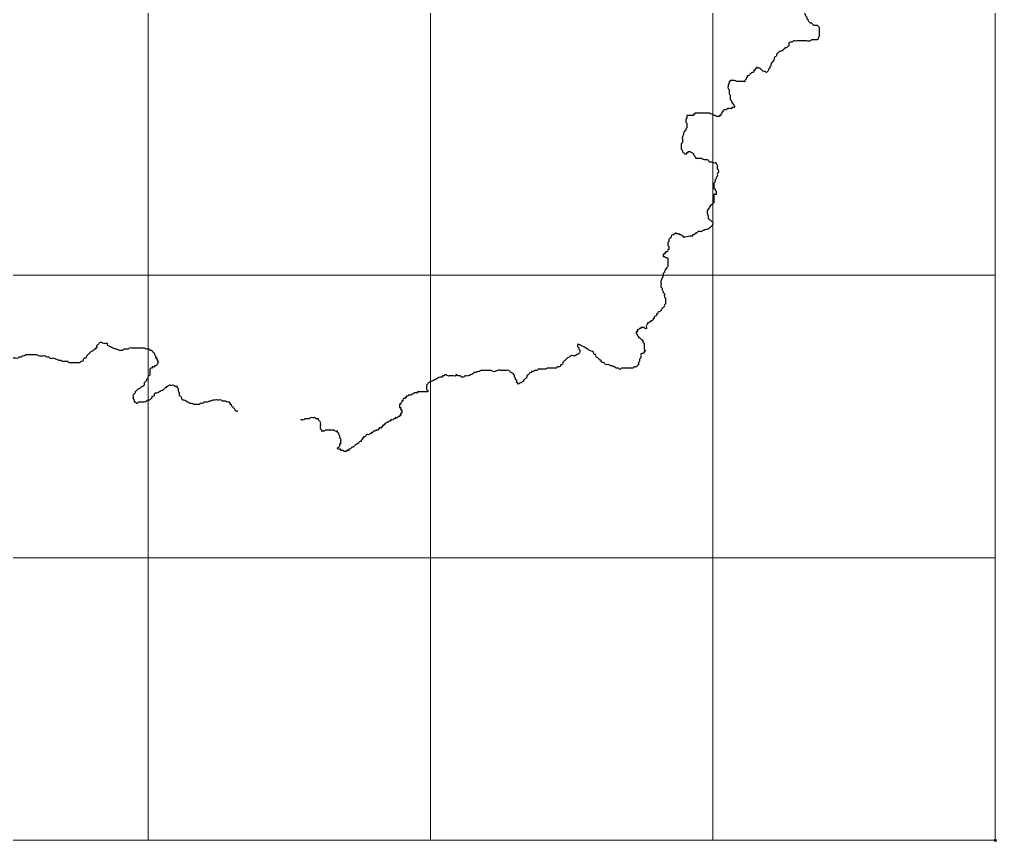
# Model space of a CAD drawing. Header units: metres. Extents: x -400 to 2000400, y -400 to 948520.
# Drawn here: x 1254517 to 1600400, y -400 to 290428 of the extents above; entities that cross this region are included whole.
import ezdxf

# ---------------------------------------------------------------- set-up
doc = ezdxf.new("R2010")
doc.units = ezdxf.units.M
doc.header["$LTSCALE"] = 1600
doc.header["$PDMODE"] = 32
doc.header["$PDSIZE"] = 800
doc.layers.add('1', color=7, linetype='Continuous', lineweight=25)
doc.layers.add('3', color=7, linetype='Continuous', lineweight=13)

msp = doc.modelspace()

# ---------------------------------------------------------------- linework, layer by layer
at = {"layer": '1'}
for points in [[(1523714, 322758), (1523714, 321959), (1523714, 321560), (1523714, 321161), (1523315, 320762), (1523315, 320363), (1522916, 320363), (1522916, 319964), (1522517, 319964), (1522517, 319565), (1522916, 319165), (1522916, 318766), (1523315, 318367), (1523714, 318367), (1523714, 317968), (1524113, 317968), (1524911, 317170), (1525310, 315573), (1524911, 314376), (1524911, 313977), (1524911, 313578), (1524512, 313578), (1524113, 313178), (1523315, 312380), (1522916, 311981), (1522517, 311582), (1522517, 311183), (1522118, 310784), (1522118, 310385), (1521719, 309985), (1521719, 309586), (1521719, 309187), (1521719, 308788), (1521719, 308389), (1521719, 307591), (1521719, 307192), (1521320, 306792), (1520921, 305994), (1520921, 305595), (1520522, 304797), (1520522, 304398), (1520123, 304398), (1520123, 303998), (1519724, 303599), (1519724, 303200), (1519325, 303200), (1519724, 303200), (1520123, 302801), (1519724, 301205), (1518926, 300007), (1518926, 299608), (1518926, 299209), (1518926, 298810), (1518926, 298411), (1518926, 297612), (1519325, 297213), (1519724, 296415), (1520522, 296016), (1520921, 296016), (1521320, 296016), (1521719, 296016), (1522517, 296016), (1522517, 295617), (1522517, 295218), (1522517, 294819), (1522517, 294419), (1522517, 294020), (1522916, 294020), (1523315, 294020), (1523714, 293621), (1524113, 293621), (1524512, 293621), (1524911, 294020), (1525310, 294419), (1525709, 294819), (1526108, 295218), (1526507, 295617), (1526906, 295617), (1527305, 295617), (1527704, 295617), (1528502, 295218), (1529300, 294819), (1529699, 294419), (1530896, 294020), (1531694, 293621), (1532093, 293222), (1532492, 292823), (1532891, 291625), (1533289, 291226), (1533289, 290827), (1533688, 290428)], [(1533688, 290428), (1533688, 290029), (1534087, 289630), (1534486, 289231), (1534885, 289231), (1535284, 288832), (1535683, 288432), (1536082, 288432), (1536481, 288432), (1536880, 288432), (1537279, 288033), (1537678, 287634), (1537678, 287235), (1537678, 286836), (1537678, 286038), (1537678, 285639), (1537678, 285239), (1537678, 284840), (1537678, 284441), (1537279, 284042), (1537279, 283643), (1536880, 283244), (1536481, 283244), (1536082, 283244), (1535284, 283244), (1534885, 283244), (1534486, 282845), (1533289, 282845), (1532492, 282845), (1532093, 282845), (1531295, 282845), (1530896, 282845), (1530497, 282845), (1529699, 282845), (1528901, 282845), (1528502, 282845), (1528103, 282446), (1527305, 282446), (1526906, 282046), (1526906, 281647), (1526906, 281248), (1526507, 280849), (1526108, 280450), (1525709, 280450), (1524911, 279652), (1524113, 279252), (1523315, 278853), (1522916, 278454), (1522517, 278055), (1522517, 277656), (1522118, 277257), (1521719, 276858), (1521719, 276459), (1521320, 275660), (1520921, 275261), (1520522, 274463), (1520522, 274064), (1520123, 273665), (1520123, 273266), (1519724, 272866), (1519724, 272467), (1519325, 272068), (1518926, 271669), (1518527, 272068), (1518128, 272068), (1517330, 272467), (1516134, 273266), (1515735, 273266), (1515735, 273665), (1515336, 273266), (1514937, 272866), (1514937, 272467), (1514538, 272467), (1514538, 272068), (1514139, 271669), (1513740, 271669), (1513341, 271270), (1512942, 270871), (1512543, 270472), (1512144, 270472), (1512144, 270072), (1511745, 269673), (1511745, 269274), (1511346, 268875), (1511346, 268476), (1510947, 268476), (1510548, 268476), (1510149, 268476), (1509750, 268476), (1509351, 268476), (1508553, 268476)], [(1508553, 268476), (1507356, 268875), (1506957, 268875), (1506558, 268875), (1506159, 268875), (1506159, 268476), (1505760, 268476), (1505760, 268077), (1505361, 267279), (1505361, 266879), (1505361, 266081), (1505760, 265682), (1505760, 265283), (1505760, 264485), (1505760, 264086), (1506159, 263686), (1506159, 263287), (1506159, 262888), (1506159, 262090), (1506558, 261691), (1506558, 261292)], [(1506558, 261292), (1507556, 259296), (1507157, 259296), (1506758, 259296), (1506758, 258897), (1506359, 258897), (1505960, 258897), (1505561, 258897), (1505162, 258897), (1504763, 258498), (1504364, 258498), (1503566, 258098), (1503566, 257699), (1503167, 257699), (1503167, 257300), (1502768, 256901), (1502768, 256502), (1502369, 256502), (1502369, 256103), (1501970, 256103), (1501172, 256103), (1500773, 256502), (1500374, 256502), (1499975, 256901), (1499576, 256901), (1498778, 257300), (1497980, 257300), (1497182, 257300), (1496783, 257300), (1496385, 257300), (1495587, 257300), (1495188, 257300), (1494789, 257300), (1493991, 257300), (1493592, 257300), (1493592, 256901), (1493193, 256901), (1493193, 256502), (1492794, 256502), (1491996, 256502), (1491597, 256502), (1491198, 256502), (1490799, 256502), (1490799, 256103), (1490799, 255704), (1490400, 254905), (1490400, 254506), (1490400, 254107), (1490799, 253708), (1490799, 253309), (1490799, 252910), (1490799, 252511), (1490799, 252112), (1490400, 251712), (1490400, 251313), (1490001, 250914), (1489602, 250116), (1489602, 249717), (1489203, 248918), (1489203, 248120), (1489203, 247721), (1489203, 246923), (1488804, 246524), (1488804, 245725), (1488804, 245326), (1488804, 244927), (1488804, 244528), (1489203, 244129), (1489203, 243730), (1489602, 243331), (1490001, 242932), (1490400, 242932), (1490799, 242932), (1490799, 243331), (1491198, 243331), (1491198, 243730), (1491597, 243730), (1491996, 243730), (1492395, 243331), (1493193, 242932), (1493193, 242532), (1493592, 242133), (1493991, 241335), (1494390, 241335), (1494789, 241335), (1495986, 241335), (1496783, 240936), (1497182, 240936), (1497581, 240936), (1497980, 240936), (1498379, 240537)], [(1498379, 240537), (1498778, 240138), (1499177, 240138), (1500374, 239739), (1501172, 239739), (1501172, 239339), (1501571, 238940), (1501571, 238142), (1501571, 237743), (1501970, 236945), (1501970, 236545), (1501571, 235747), (1501571, 234949), (1501172, 234550), (1501172, 234151), (1500773, 233752), (1500773, 233352), (1500773, 232953), (1500374, 232554), (1500374, 232155), (1500374, 231756), (1500374, 231357), (1500374, 230958), (1500374, 230559), (1500773, 230559), (1500773, 230159), (1501172, 229760), (1501172, 229361), (1501172, 228962), (1501172, 228563), (1500773, 228563), (1500374, 228563), (1500374, 228164), (1500374, 227765), (1500374, 226966), (1500374, 226567), (1500374, 226168), (1500374, 225769), (1499177, 224572), (1498379, 223374), (1497980, 222576), (1497980, 222177), (1497980, 221778), (1498379, 220979), (1498379, 220181), (1499177, 219383), (1499576, 218984), (1499975, 218585), (1499975, 218186), (1499576, 217387), (1499177, 216988), (1498778, 216589), (1497980, 216190), (1497581, 216190), (1496783, 215791), (1496385, 215791), (1495986, 215392), (1495587, 215392), (1495188, 215392), (1494789, 215392), (1494390, 214992), (1493991, 214992), (1493991, 214593), (1493592, 214593), (1493193, 214194), (1492794, 214194), (1492794, 213795), (1492395, 213795)], [(1492395, 213795), (1490001, 213396), (1489602, 213396), (1489602, 213795), (1489203, 213795), (1488804, 214194), (1488405, 214194), (1488006, 214593), (1487607, 214593), (1487208, 214593), (1486809, 214992), (1486809, 214593), (1486410, 214593), (1486011, 214194), (1485612, 214194), (1485213, 213795), (1485213, 213396), (1484814, 212997), (1484415, 212598), (1484415, 211799), (1484016, 211400), (1484016, 211001), (1484016, 210602), (1484415, 210203), (1484415, 209804), (1484415, 209405), (1484415, 209006), (1484016, 209006), (1484016, 208606), (1483617, 208207), (1483218, 208207), (1483218, 207808), (1482819, 207808), (1482819, 207409), (1482420, 207409), (1482420, 207010), (1482420, 206611), (1482819, 206611), (1483218, 206212), (1483617, 206212), (1484016, 205813), (1484016, 205413), (1484016, 205014), (1484016, 204615), (1484016, 204216), (1484016, 203817), (1484016, 203418), (1484016, 203019), (1483617, 202619), (1483617, 202220), (1483218, 202220), (1483218, 201821), (1482819, 201422), (1482819, 201023), (1482420, 200624), (1482420, 199826), (1482021, 199027), (1481622, 197830), (1481622, 197032), (1481622, 196233), (1481622, 195834), (1482021, 195435), (1482021, 195036), (1482021, 194637), (1482420, 194238), (1482420, 193839), (1482819, 193440), (1482819, 193040), (1482819, 192242), (1483218, 191843), (1483218, 191444), (1483218, 191045), (1483218, 190646), (1483218, 190246), (1483218, 189847), (1482819, 189448), (1482819, 189049), (1482021, 188251), (1481622, 187453), (1481223, 187053), (1480824, 187053), (1480425, 186654), (1480425, 186255), (1480026, 186255), (1480026, 185856), (1479627, 185457), (1479229, 185058), (1479229, 184659), (1478830, 184659), (1478830, 184260), (1478431, 183860)], [(1478431, 183860), (1478032, 183860), (1478032, 183461), (1477633, 183461), (1477234, 183062), (1476835, 183062), (1476835, 182663), (1476436, 182264), (1476436, 181865), (1476436, 181466), (1476436, 181067), (1476037, 181067), (1475638, 181466), (1474840, 181466), (1474441, 181466), (1474441, 181067), (1474042, 181067), (1473643, 180667), (1473244, 180667), (1473244, 179869), (1472845, 179869), (1472845, 179470), (1473244, 179071), (1473244, 178672), (1473643, 178273), (1473643, 177873), (1474042, 177873), (1474441, 177474), (1474840, 177075), (1475239, 177075), (1475239, 176676), (1475239, 176277), (1475638, 175878), (1475638, 175479), (1475638, 175080), (1475638, 174680), (1475638, 174281), (1475638, 173882), (1476037, 173483), (1476037, 173084), (1475638, 173084), (1475638, 172685), (1475239, 172286), (1474840, 172286), (1474441, 171887), (1474441, 171487), (1474441, 171088), (1474441, 170689), (1474042, 170290), (1474042, 169891), (1474042, 169492), (1473643, 169093), (1473643, 168694), (1473643, 168294), (1473244, 167895), (1472845, 167496), (1472446, 167496), (1472047, 167496), (1471648, 167097), (1471249, 167097), (1470850, 167097), (1470052, 167097), (1469653, 167097), (1469254, 167097), (1468855, 167097), (1468456, 167097), (1468057, 167097), (1467658, 167097), (1467259, 166698), (1466860, 166698), (1466461, 167097), (1465663, 167097), (1465264, 167496), (1464865, 167496), (1464466, 167895), (1463668, 167895), (1463269, 168294), (1462472, 168294), (1461674, 168694), (1461275, 169093), (1460876, 169093), (1460477, 169492), (1460477, 169891), (1460078, 169891), (1459679, 170290), (1459280, 170689), (1458482, 171487), (1458482, 171887), (1458083, 171887), (1457684, 172685), (1456886, 173084)], [(1212573, 157961), (1214906, 159514), (1215305, 159913), (1215704, 159913), (1215704, 160312), (1216103, 160312), (1216502, 160312), (1216901, 160312), (1217300, 160312), (1217699, 160312), (1218497, 160312), (1218896, 160312), (1218896, 160711), (1219295, 160711), (1219694, 161110), (1220093, 161509), (1220492, 161509), (1220492, 161909), (1220891, 161909), (1221290, 162308), (1221689, 162707), (1222487, 163106), (1223285, 163505), (1224482, 163904), (1225280, 164303), (1225679, 164703), (1226078, 164703), (1226477, 164703), (1227275, 164703), (1228073, 164703), (1229270, 164703), (1230068, 164703), (1230866, 164303), (1231264, 164303), (1231264, 164703), (1231663, 164703), (1232461, 165102), (1232860, 165501), (1233259, 165501), (1233658, 165900), (1234057, 166299), (1234456, 166698), (1234855, 167097), (1235254, 167496), (1235653, 167496), (1235653, 167896), (1236052, 168295), (1236052, 168694), (1236451, 169093), (1236850, 169492), (1237249, 170290), (1237648, 170689), (1238047, 171089), (1238446, 171488), (1238845, 171887), (1239643, 172286), (1240441, 172685), (1240840, 173084), (1241638, 173084), (1242835, 173084), (1243633, 173084), (1244431, 173084), (1245229, 172685), (1246027, 172685), (1246825, 172286), (1247623, 171887), (1248022, 171887), (1248819, 171488), (1249218, 171488), (1249617, 171089), (1250415, 170689), (1251612, 170689), (1252410, 170689), (1253208, 170689), (1254006, 170689), (1254405, 171089), (1255203, 171089), (1255602, 171488), (1256001, 171488), (1256799, 171887), (1257597, 171887), (1257996, 171887), (1258794, 171887), (1260390, 171887), (1261587, 171488), (1262784, 171488), (1263582, 171488), (1264380, 171089), (1264779, 171089), (1265177, 170689), (1266374, 170689)], [(1266374, 170689), (1267571, 170290), (1268768, 169891), (1269167, 169891), (1269566, 169492), (1269965, 169492), (1270763, 169492), (1271561, 169492), (1271960, 169093), (1272758, 169093), (1273157, 169093), (1273556, 169093), (1273955, 169093), (1274753, 169093), (1275152, 169093), (1275551, 169093), (1275950, 169093), (1276349, 169492), (1276748, 169492), (1277147, 169891), (1277147, 170290), (1277546, 170689), (1277945, 170689), (1278344, 171488), (1278743, 171887), (1279541, 172685), (1279940, 173084), (1280738, 173483), (1281137, 173882), (1281536, 173882), (1281536, 174282), (1281935, 174282), (1281935, 174681), (1281935, 175080), (1282333, 175479), (1282732, 175878), (1283131, 176277), (1283530, 176277), (1284328, 175878), (1285126, 175878), (1285525, 175878), (1285525, 175479), (1285924, 175080), (1286722, 174681), (1287520, 174282), (1288717, 173882), (1289914, 173483), (1290712, 173483), (1291111, 173483), (1291510, 173882), (1291909, 173882), (1292308, 173882), (1292707, 173882), (1293106, 173882), (1293505, 174282), (1294303, 174282), (1295500, 174282), (1295899, 174282), (1296697, 174282), (1297096, 174282), (1297495, 174282), (1297894, 174282), (1298293, 174282), (1298692, 174282), (1299489, 173882), (1299888, 173882), (1300287, 173882), (1300686, 173483), (1301085, 173483), (1301484, 173084), (1301883, 172685), (1302282, 172286), (1302282, 171887), (1302681, 171488), (1302681, 171089), (1302681, 170689), (1303080, 170689), (1303080, 170290), (1303479, 169492), (1303479, 169093), (1303479, 168694), (1303080, 168295), (1302681, 167896), (1302282, 167896), (1302282, 167496), (1301883, 167496), (1301484, 167496), (1301484, 167097), (1301085, 167097), (1300686, 166698), (1300686, 166299)], [(1456886, 173084), (1456088, 173483), (1454891, 174281), (1454093, 174680), (1453295, 175080), (1452497, 175479), (1452098, 175479), (1452098, 175080), (1452098, 174680), (1452497, 174281), (1452497, 173882), (1452896, 173483), (1452896, 173084), (1452896, 172685), (1452497, 172286), (1452098, 171887), (1451699, 171887), (1451300, 171487), (1450901, 171487), (1450502, 171487), (1449704, 171487), (1449305, 171088), (1448507, 170689), (1448108, 170290), (1447709, 169891), (1446911, 169093), (1446911, 168694), (1446512, 168294), (1446113, 168294), (1446113, 167895), (1445714, 167496), (1444917, 167496), (1444518, 167097), (1444119, 167097), (1443720, 167097), (1442922, 167097), (1442523, 167097), (1442124, 167097), (1441725, 167097), (1441326, 167097), (1440927, 166698), (1440528, 166698), (1440129, 166698), (1439730, 166698), (1439331, 166698), (1438932, 166698), (1438533, 166698), (1438134, 166698), (1437735, 166299), (1436937, 166299), (1436538, 165900), (1436139, 165900), (1435740, 165900), (1435740, 165500), (1435341, 165500), (1434942, 165101), (1434543, 164702), (1434144, 164303), (1434144, 163904), (1433745, 163505), (1433346, 163106), (1432947, 162707), (1432947, 162307), (1432548, 162307), (1432149, 161908), (1431750, 161908), (1431351, 161509), (1430952, 161509), (1430952, 161908), (1430553, 161908), (1430553, 162307), (1430553, 162707), (1430154, 163106), (1430154, 163505), (1429755, 163904), (1429755, 164303), (1429356, 165101), (1428558, 165500), (1428160, 165900), (1427761, 166299), (1426963, 166299), (1426564, 166299), (1426165, 166299), (1425367, 166299), (1424968, 166299), (1423771, 166299), (1422973, 165900), (1422175, 165900), (1421377, 166299), (1420978, 166299), (1420579, 166299)], [(1300686, 166299), (1300686, 165900), (1300686, 165501), (1300686, 165102), (1300686, 164703), (1300287, 164303), (1299888, 163904), (1299888, 163505), (1299489, 163106), (1299489, 162707), (1299091, 162308), (1298692, 161909), (1298692, 161509), (1298293, 160711), (1297495, 160312), (1297096, 159913), (1296298, 159514), (1295899, 159115), (1295500, 158716), (1295500, 158316), (1295101, 157917), (1294702, 157518), (1294702, 157119), (1294702, 156720), (1294702, 156321), (1295101, 155523), (1295101, 155123), (1295500, 155123), (1295899, 154724), (1296298, 154724), (1296697, 155123), (1297096, 155123), (1297495, 155123), (1297894, 155123), (1298692, 155123), (1299489, 155523), (1300287, 155922), (1300686, 155922), (1301085, 156321), (1301484, 156720), (1301484, 157119), (1301883, 157119), (1302282, 157518), (1302282, 157917), (1302681, 158316), (1303080, 158316), (1303878, 158716), (1304676, 159115), (1305474, 159514), (1305873, 159913), (1306272, 160312), (1306671, 160312), (1306671, 160711), (1307070, 160711), (1307469, 161110), (1307868, 161110), (1308267, 161110), (1309065, 161110), (1309464, 160711), (1309863, 160711), (1310262, 160711), (1310262, 160312), (1310661, 159913), (1310661, 159115), (1311060, 158316), (1311060, 157518), (1311459, 157119), (1311858, 156720), (1311858, 156321), (1312257, 155922), (1313454, 155523), (1313853, 155123), (1314252, 155123), (1314651, 154724), (1315449, 154724), (1316246, 154325), (1316645, 154325), (1317044, 154325), (1317443, 154325), (1317842, 154325), (1318241, 154325), (1318640, 154724), (1319039, 154724), (1319438, 154724), (1319837, 155123), (1320236, 155123), (1320635, 155123), (1321034, 155123), (1321832, 155523), (1322231, 155523), (1323029, 155922)], [(1420579, 166299), (1419781, 166299), (1418983, 166299), (1418185, 166299), (1417786, 166299), (1417387, 165900), (1416988, 165900), (1416190, 165500), (1415392, 165500), (1414993, 165101), (1414195, 164702), (1413397, 164303), (1412599, 164303), (1412200, 164303), (1411801, 163904), (1411403, 163904), (1411004, 163904), (1410605, 164303), (1409807, 164303), (1409408, 164702), (1409009, 164702), (1409009, 164303), (1408211, 164303), (1407812, 164303), (1407413, 164303), (1407014, 164303), (1406615, 164303), (1406216, 164303), (1405418, 164702), (1405019, 164702), (1404620, 164303), (1404221, 164303), (1404221, 163904), (1403822, 163904), (1403423, 163904), (1402625, 163505), (1401827, 163106), (1401029, 162707), (1400231, 162307), (1399433, 161908), (1399034, 161509), (1398635, 161110), (1398635, 160711), (1398635, 160312), (1398635, 159514), (1399034, 159114), (1399034, 158715), (1398635, 158715), (1398236, 158715), (1397837, 158715), (1397438, 158715), (1397039, 158715), (1396640, 158715), (1396241, 158715), (1395842, 158715), (1395443, 158715), (1395443, 158316), (1395044, 158316), (1394645, 158316), (1394247, 158316), (1393848, 157917), (1393449, 157917), (1393050, 157518), (1392252, 157518), (1391853, 157119), (1391454, 157119), (1391454, 156720), (1391055, 156720), (1391055, 156320), (1390656, 156320), (1390257, 155921), (1390257, 155522), (1389858, 155522), (1389858, 155123), (1389459, 154724), (1389459, 154325), (1389060, 154325), (1389060, 153926), (1389060, 153527), (1389060, 153127), (1389459, 153127), (1389459, 152728), (1389459, 152329), (1389858, 152329), (1389858, 151930), (1389858, 151531), (1389858, 151132), (1389459, 151132), (1389459, 150733), (1389459, 150334), (1389060, 150334)], [(1323029, 155922), (1323428, 155922), (1323827, 155922), (1324625, 155922), (1325024, 155922), (1325822, 155922), (1326221, 155523), (1327019, 155523), (1327418, 155523), (1328216, 155123), (1328615, 155123), (1329014, 154724), (1329014, 154325), (1329413, 154325), (1329413, 153926), (1329812, 153527), (1330211, 153128), (1330610, 152729), (1331009, 151930), (1331408, 151930), (1331807, 151930)], [(1364323, 145145), (1363924, 145145), (1363126, 145145), (1362727, 145145), (1362328, 144746), (1361929, 144746), (1361530, 144746), (1361530, 145145), (1361131, 145544), (1361131, 145943), (1361131, 146342), (1361131, 146741), (1361131, 147141), (1361131, 147540), (1361131, 147939), (1360732, 148338), (1360334, 148737), (1360334, 149136), (1359935, 149136), (1359536, 149136), (1359137, 149535), (1358738, 149535), (1358339, 149535), (1357541, 149535), (1357142, 149136), (1356743, 149136), (1356344, 149136), (1355945, 149136), (1355546, 149136), (1355147, 148737), (1354748, 148737), (1354349, 148737), (1353950, 148737)], [(1389060, 150334), (1389060, 149934), (1388661, 149934), (1388262, 149535), (1387863, 149535), (1387464, 149535), (1387464, 149136), (1387065, 149136), (1386666, 148737), (1386267, 148737), (1385868, 148737), (1385868, 148338), (1385469, 148338), (1385070, 147939), (1384671, 147939), (1384272, 147540), (1383873, 147540), (1383873, 147141), (1383474, 147141), (1383474, 146741), (1383075, 146741), (1383075, 146342), (1382676, 146342), (1382676, 145943), (1382277, 145943), (1381878, 145943), (1381878, 145544), (1381479, 145544), (1381479, 145145), (1381080, 145145), (1380681, 145145), (1380282, 144746), (1379883, 144746), (1379484, 144347), (1379085, 144347), (1379085, 143947), (1378686, 143947), (1378287, 143548), (1377888, 143548), (1377490, 143548), (1377091, 143149), (1376692, 142750), (1376293, 142750), (1376293, 142351), (1375894, 142351), (1375894, 141952), (1375495, 141553), (1375495, 141154), (1375096, 141154), (1374697, 140754), (1374298, 140355), (1373500, 139956), (1373101, 139557), (1372702, 139158), (1372303, 139158), (1371904, 138759), (1371505, 138360), (1371106, 138360), (1371106, 137961), (1370707, 137961), (1370308, 137961), (1370308, 137561), (1369909, 137561), (1369510, 137561), (1369111, 137961), (1368313, 137961), (1368313, 138360), (1367914, 138360), (1367515, 138360), (1367116, 138759), (1367515, 139158), (1367914, 139557), (1367914, 139956), (1367914, 140355), (1368313, 140355), (1368313, 140754), (1368313, 141154), (1368313, 141553), (1368313, 141952), (1367914, 142351), (1367914, 143149), (1367515, 143548), (1367515, 143947), (1367116, 144347), (1367116, 144746), (1366717, 144746), (1366318, 144746), (1365919, 145145), (1365520, 145145), (1364722, 145145), (1364323, 145145)]]:
    msp.add_spline(points, degree=3, dxfattribs=at)
at = {"layer": '3'}
for p, q in [((1500000, 900000), (1500000, 0)), ((1600000, 900000), (1600000, 0)), ((1300000, 600000), (1300000, 0)), ((1400000, 600000), (1400000, 0)), ((900000, 200000), (1600000, 200000)), ((900000, 100000), (1600000, 100000)), ((900000, 0), (1600000, 0))]:
    msp.add_line(p, q, dxfattribs=at)
msp.add_point((1600000, 0), dxfattribs=at)

doc.saveas('drawing.dxf')
